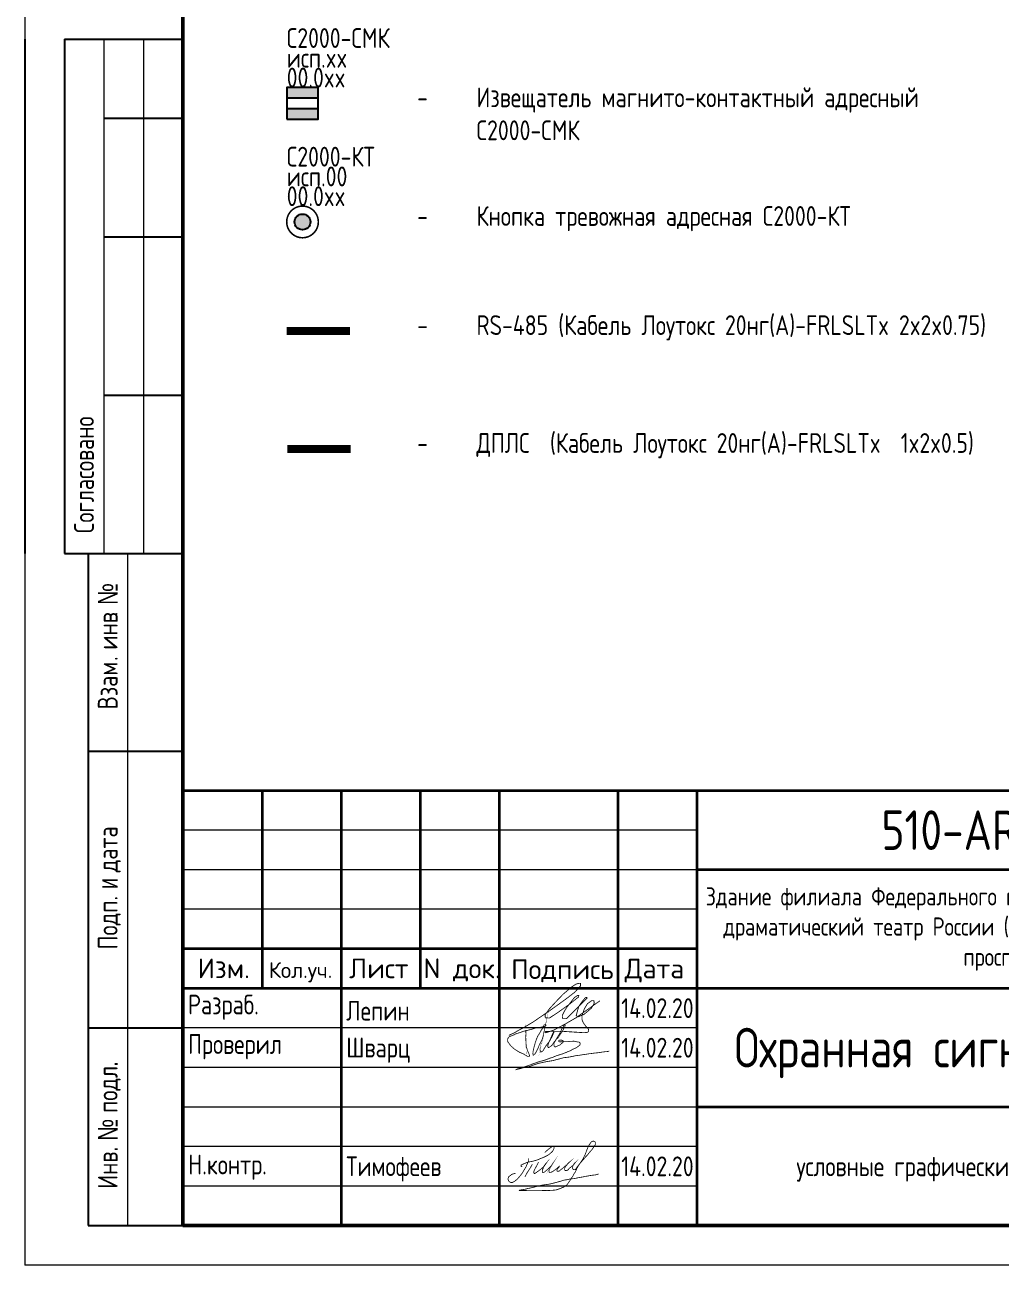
# Paper-space layout 'уго' of a CAD drawing. Header units: millimetres. Extents: x 0 to 210, y 0 to 297.
# Drawn here: x 0 to 123.5, y 0 to 156.8 of the extents above; entities that cross this region are included whole.
import ezdxf
from ezdxf.enums import TextEntityAlignment as Align

# ---------------------------------------------------------------- set-up
doc = ezdxf.new("R2010")
doc.units = ezdxf.units.MM
for name, color, linetype, lineweight in [('Обычные линии', 7, 'Continuous', 25), ('Основные надписи', 7, 'Continuous', 9), ('Тонкие линии', 7, 'Continuous', 18), ('Черная_6__С', 7, 'Continuous', 50)]:
    doc.layers.add(name, color=color, linetype=linetype, lineweight=lineweight)
doc.layers.add('Охранная сигнализация', color=5, linetype='Continuous')
doc.layers.add('Штамп', color=250, linetype='Continuous')
doc.styles.add('-ISOCPEUR-', font='ISOCPEUR.TTF', dxfattribs={"width": 0.8, "height": 2.5})
doc.styles.add('Arial Narrow_7', font='Arial Narrow.ttf', dxfattribs={"width": 0.9, "height": 2.5})

# ---------------------------------------------------------------- blocks, each defined once
blk = doc.blocks.new('*U32')
h = blk.add_hatch(color=256)
h.dxf.hatch_style = 1
h.paths.add_polyline_path([(1.216974556683681e-07, 1.300000093293123), (1.216974556683681e-07, 9.32931225605671e-08), (4.000000121697456, 9.32931225605671e-08), (4.000000121697456, 1.300000093293123)])
h.paths.add_polyline_path([(1.216974556683681e-07, 4.000000093293123), (1.216974556683681e-07, 2.700000093293122), (4.000000121697456, 2.700000093293122), (4.000000121697456, 4.000000093293123)])
for points in [[(1.216974556683681e-07, 9.32931225605671e-08), (4.000000121697456, 9.32931225605671e-08), (4.000000121697456, 4.000000093293123), (1.216974556683681e-07, 4.000000093293123)], [(1.216974556683681e-07, 2.700000093293122), (4.000000121697456, 2.700000093293122), (4.000000121697456, 4.000000093293123), (1.216974556683681e-07, 4.000000093293123)], [(1.216974556683681e-07, 9.32931225605671e-08), (4.000000121697456, 9.32931225605671e-08), (4.000000121697456, 1.300000093293123), (1.216974556683681e-07, 1.300000093293123)]]:
    blk.add_lwpolyline(points, close=True)
at = {"style": '-ISOCPEUR-', "width": 0.8, "flags": 8}
for tag, p in [('TYPE', (1.216974592210818e-07, 9.00000009329312)), ('REV', (1.21697461885617e-07, 6.500000093293113))]:
    blk.add_attdef(tag, p, '', height=2.5, dxfattribs=at)
at = {"style": '-ISOCPEUR-', "width": 0.8}
blk.add_attdef('ADDR', (1.216974556683681e-07, 4.000000093293124), '', height=2.5, dxfattribs=at)
blk = doc.blocks.new('*U37')
h = blk.add_hatch(color=256)
h.dxf.hatch_style = 1
h.paths.add_polyline_path([(2.999999755465311, 2.000001396139567, 1), (0.9999997554653106, 2.000001396139567, 1)])
at = {"const_width": 0.2}
blk.add_lwpolyline([(1.999999755465311, 1.396139566720585e-06, 0.9999999999999999), (1.999999755465311, 4.000001396139567, 0.9999999999999999), (1.999999755465311, 1.396139566720585e-06)], format="xyb", dxfattribs=at)
blk.add_circle((1.999999755465311, 2.000001396139567), 1)
at = {"style": '-ISOCPEUR-', "width": 0.8, "flags": 8}
for tag, p in [('TYPE', (1.216974538920113e-07, 9.000000093293124)), ('REV', (1.216974538920113e-07, 6.500000093293124))]:
    blk.add_attdef(tag, p, '', height=2.5, dxfattribs=at)
at = {"style": '-ISOCPEUR-', "width": 0.8}
blk.add_attdef('ADDR', (1.216974538920113e-07, 4.000000093293124), '', height=2.5, dxfattribs=at)
blk = doc.blocks.new('Лепин')
at = {"color": 172, "const_width": 0.1074520180160334}
blk.add_lwpolyline([(1.209084953480215, -0.9444765943417223), (1.94112229116727, -0.6023519215287299), (2.366174656852591, -0.3428089534412225), (3.204473345171182, 0.09959256864277982), (4.225642104651286, 0.7126800739585247), (5.162824672285617, 1.35182103696352), (6.439719295130769, 2.222639260736567), (8.489493255695676, 3.695699527625855), (9.599508494869127, 4.560974750915275), (10.2763627649155, 5.31159479729052), (10.2763627649155, 5.63859825401957), (10.06066137969496, 5.63859825401957), (9.711079257370203, 5.534551327714855), (9.197859320393379, 5.214981664371418), (8.059855647103694, 4.248835608321206), (7.098852098470735, 3.242810842475328), (6.355057459873231, 2.432735175880234), (5.804650750310597, 1.674682972437497), (5.804650750310597, 1.384838664725825), (5.871591118863686, 1.273361217673696), (6.347620801672182, 1.251064746473179), (7.515378070929147, 2.023981264048942), (8.846769673255658, 2.975263005966127), (10.03683691711577, 3.919112590815821), (10.05171371509843, 4.104909972222779), (9.895516040229932, 4.104909972222779), (9.47899354935404, 3.815065664511107), (9.099657831062002, 3.324561297577571), (8.555596915856869, 2.621057140390921), (8.207105657377614, 2.068572570133809), (7.969090815971412, 1.592932517335254), (7.969090815971412, 1.36997598691092), (8.043471324308067, 1.161882134301491), (8.489747411149285, 1.161882134301491), (8.757512366938293, 1.414567292995787), (11.12277701983894, 3.800202986696202), (11.05568254822181, 3.866724535872627), (10.86988886203259, 3.807633507443616), (10.42361277518942, 3.257675156610309), (10.04918670973617, 2.717366289732842), (9.843452469661461, 1.994254272099056), (9.72666864581137, 1.583784014641278), (9.910392838212594, 1.37740814397841), (10.72856798514676, 1.719274278522364), (11.63599695681381, 2.484758639032592), (12.00789253532228, 3.109036924220728), (11.97814242093752, 3.428608223882286), (11.68062386918318, 3.443472538017267), (11.14509047602265, 3.05701346106837), (10.75088144132851, 2.395576026862858), (10.45132616436474, 1.535172122726272), (10.45132616436474, 1.062210722749066), (10.62225789237362, 0.6483694977690105), (10.99140302145342, 0.1453636601185564), (11.28724345090017, -0.1699433944268739), (11.30039338443169, -0.3735799163759909), (11.19520436091928, -0.5509404413674431), (10.74815536297162, -0.6100606163645939), (9.939519749500198, -0.5575086224473099), (8.129851942770314, -0.4399010746402302), (7.198056283290376, -0.4399010746402302), (6.387269052415663, -0.4399010746402302), (5.859534401938592, -0.4492465405720625), (5.792656701855231, -0.5272105554593876), (5.896160639895015, -0.6163129880411745), (6.892704173037149, -0.2761224432886753), (8.409173169229236, 0.5303745954987766), (9.695767261693701, 1.277607463290489), (12.72749714527956, 3.430563624078357)], dxfattribs=at)
blk = doc.blocks.new('Тимофеев')
at = {"color": 184, "ltscale": 200, "const_width": 0.1}
for points in [[(4.965852289566783, 3.019010463333871), (4.428137984198429, 2.012430740443051), (4.370934013063334, 1.829415739378419), (4.369320777029088, 1.691904654723658), (4.43142250374035, 1.574625179028772), (4.528025592841686, 1.610499043875279), (4.679830015244761, 1.716740796534395), (5.165489039444537, 2.064157860098021), (5.536302346675029, 2.389683658903778), (5.81667406225165, 2.760421922371279), (5.961381576359372, 2.923185074770117), (5.671965943482746, 2.507234852636429), (5.463948589621168, 2.073199948235015), (5.44734519822191, 1.827349265514385), (5.491767841288265, 1.702990953051085), (5.571728840674723, 1.702990953051085), (5.749420017606781, 1.805142261363471), (5.922668748834212, 1.956149181204637), (6.228687168448914, 2.214464486153702), (6.534315581603323, 2.520030900031088), (6.683576194411899, 2.733216723107944), (6.406378345380972, 2.271314275102668), (6.278440504499258, 1.958641700856788), (6.306871068620922, 1.759668198518739), (6.406378345380972, 1.724137396668993), (6.619607273970132, 1.773880519257546), (6.861267371343956, 1.916004738638549), (7.31840331825947, 2.251526927665509), (7.669251317917542, 2.580948363661264), (7.586457480893614, 2.505069710211501), (7.534711181586999, 2.360209588729958), (7.362224323450164, 2.20500293013265), (7.282880078470725, 2.015305790514503), (7.293229459263557, 1.92218139056331), (7.341525561864501, 1.887690909542471), (7.448467752518582, 1.866996823327099), (7.624404807361088, 1.92218139056331), (7.696849263592185, 2.004958241414897), (7.850581950505102, 2.117524395845066), (8.040800497807822, 2.267826973959927), (8.278142709680424, 2.488565748891233), (8.465808982133922, 2.670675023163312), (8.642435955384599, 2.797599730201), (8.730749139679347, 2.924524437238688), (8.848170108620934, 3.015893548787972), (8.723244085086435, 2.890992812234799), (8.591377760504429, 2.759153398869785), (8.521974145357262, 2.620374802699189), (8.36234661658159, 2.453840993287486), (8.27906239933759, 2.287306677883862), (8.272122098290083, 2.127711545284001), (8.27906239933759, 2.023627851153833), (8.355406315532264, 1.968116412685958), (8.452571134873097, 1.968116412685958), (8.646900168891761, 2.00974999153641), (8.799588001281109, 2.176283800948113), (8.924514024815608, 2.301184537501285), (9.197392779022948, 2.5271739978607), (9.410108350268956, 2.718033402529727), (9.612084534258202, 2.97097455984931), (9.481779444847007, 2.854409545733688), (9.365190489693077, 2.634992929520195), (9.303467280881478, 2.538998033430289), (9.276034407709403, 2.436146431330599), (9.262318273453957, 2.285297381185046), (9.303467280881478, 2.175589073079209), (9.378907228609705, 2.079594682979405), (9.605226467129569, 2.072737976973258), (10.02883395149615, 2.666947375523705), (10.41508607269202, 3.105780607950692), (10.66088265721078, 3.386633836224973), (10.85950704926131, 3.627840844271986), (11.13365776827476, 3.915869035062519), (11.01270597352004, 3.790732497857675), (11.23137443594055, 4.028312932518929), (11.37114972878658, 4.218876331501633), (11.58716554076341, 4.464491727655513), (11.70576257570497, 4.591533824980615), (12.04037542262336, 5.078529459046877), (12.04037542262336, 5.078529459046877), (12.04037542262336, 5.078529459046877), (12.14202985124098, 5.260623553539517), (12.15473680598438, 5.400370113594363), (12.13779419966045, 5.535881515409528), (12.07849568219058, 5.624811236534697), (11.95566299566849, 5.675628075464374), (11.88789377969692, 5.69256719043824), (11.76929674475537, 5.658689466482429), (11.67187736305891, 5.612107279798693), (11.61681449716775, 5.548585978139272), (11.54057397803513, 5.45118695252404), (11.48974676372632, 5.370726535890753), (11.38385668352817, 5.247919090811592), (11.31185121131489, 5.12087699348649), (11.27796599866883, 5.023477967871258), (11.22713878436002, 4.934548246747909), (11.17631157005121, 4.832914062894815), (11.13819131048581, 4.72704573278952), (11.05771453510965, 4.523777871075254), (10.98994531913991, 4.341684282574533), (10.92641115008769, 4.163824840326015), (10.92641115008769, 4.163824840326015), (10.81628541830901, 3.888566372464084), (10.81628541830901, 3.888566372464084), (10.70192403494798, 3.676829206259754), (10.65109682063917, 3.558256413426534), (10.58332700000824, 3.443918778829357), (10.33569950142805, 3.073726481400627), (10.18389507902498, 2.813543557688718), (10.02124787230491, 2.59672470759233), (9.826071103307868, 2.260655540540938), (9.685110069884786, 1.946268663295086), (9.576678598738681, 1.718608921292798), (9.468247127590757, 1.599358604337795), (9.381502434402819, 1.415062429957288), (9.251384185298548, 1.1657209041432), (9.088736978576662, 0.9814247297645124), (8.968072002394138, 0.7562529534798159), (8.885354352677268, 0.6192792329884469), (8.774201301549283, 0.4719675772566916), (8.665633781637325, 0.3117338819693032), (8.585501058475302, 0.1980196302820332), (8.435574109042818, 0.06879872873196291), (8.31925180946996, -0.0009801836722544977), (8.15381590537686, -0.1302010852241438), (7.895321436032418, -0.2154866474911614), (7.760904650582916, -0.3111101449985654), (7.636827571349158, -0.3292008991784314), (7.380918633218926, -0.4170710717544353), (7.262010802430041, -0.4532525801123484), (7.161198062177164, -0.4868499841568337), (7.062918247617517, -0.5009347947552669), (6.814764089148184, -0.5216101592441191), (6.463212263872947, -0.5422855237311524), (6.330863419668049, -0.5546904388293115), (6.037213949192619, -0.5670958599193909), (5.888321575043619, -0.5546904388293115), (5.586400339598868, -0.5588254105286978), (5.379605005987059, -0.5464204954305387), (5.379605005987059, -0.5464204954305387), (5.379605005987059, -0.5464204954305387), (5.379605005987059, -0.5464204954305387), (3.969261217741177, -0.5257451309435055), (3.969261217741177, -0.5257451309435055), (3.969261217741177, -0.5257451309435055), (3.969261217741177, -0.5257451309435055), (3.630117039922652, -0.5464204954305387), (3.048711731517642, -0.5544946196851015), (3.048711731517642, -0.5544946196851015), (2.713702831523506, -0.5503596479857151), (2.540258794736246, -0.5719063317674227), (2.524085317435265, -0.5348104947415777), (2.569751143894564, -0.5034217484890178), (2.73851873109993, -0.4841985828234101), (2.850188162876975, -0.4676581900339443), (3.11488585129041, -0.4263074610580588), (3.363040009759743, -0.3725518169858333), (3.602923007917298, -0.3022557801223229), (3.793174206925642, -0.2733104722365169), (4.14472603219906, -0.1906090142847461), (4.14472603219906, -0.1906090142847461), (4.405288442788105, -0.1285829208218274), (4.405288442788105, -0.1285829208218274), (4.405288442788105, -0.1285829208218274), (4.703073795747287, -0.0500169405613633), (5.392856155793879, 0.1198306145261085), (5.392856155793879, 0.1198306145261085), (5.392856155793879, 0.1198306145261085), (5.392856155793879, 0.1198306145261085), (5.947067432193535, 0.1942616230871863), (6.236580415520393, 0.2356123520612527), (6.596404610427953, 0.3100433606223305), (6.799064061554191, 0.3596640329969887), (6.799064061554191, 0.3596640329969887), (7.336731203350382, 0.5002561067203715), (7.336731203350382, 0.5002561067203715), (7.696555398257942, 0.5994974514696878), (7.696555398257942, 0.5994974514696878), (7.915758379326462, 0.6615235449326065), (7.969524851642518, 0.6904688528184124), (8.307725153354795, 0.7778993178062592), (8.605510506313976, 0.8109801033851909), (8.766811132582689, 0.8564658040586437), (8.92397527170283, 0.889546083643836), (9.254847684548395, 0.9308968126197215), (9.519545977623011, 0.95570714880796), (9.734612471544779, 1.001192849483232), (10.00344664710315, 1.06321894294615), (10.18542668579971, 1.104569671922036), (10.36327023734952, 1.125245036410888), (10.46666790415543, 1.137649951507228), (10.63210441290971, 1.170730737084341), (10.76445325711461, 1.224486381158385), (11.11804218591237, 1.258207247400605), (11.42409930384451, 1.320233340865343), (11.70120524437584, 1.369854013240001), (12.04862118716369, 1.398799321125807), (12.32986240551941, 1.448419993498646), (12.39603712995336, 1.493905694173918), (12.55733715156089, 1.518716030360338)], [(2.917187645164404, 2.508816585569548), (2.861563653696749, 2.474785545850864), (2.763155046305428, 2.495655717496447), (2.765437037606489, 2.673326424498555), (3.115607212080022, 2.825653985081772), (3.581290044804291, 3.016468862398142), (4.264556575952838, 3.147491603672279), (4.819736519567186, 3.314415027402902), (5.713229836534765, 3.684425673479382), (6.124347439522126, 3.890571621220261), (6.396906932623779, 4.089965097434288), (6.722650004662455, 4.375762379609114), (6.922084193042565, 4.747963973734841), (6.938852052285029, 5.015542485595688), (6.901327988642834, 5.067972934994941), (6.841406670155948, 5.082829890333414), (6.616952811381225, 4.951179212214811), (6.173390298682307, 4.62710308226724), (5.74688769657655, 4.243328930905591)], [(2.05332030747627, 1.628766895472836), (1.599492461888758, 1.489303185292556), (1.204986110896016, 1.191291747240939), (1.099784135122491, 0.9546359624282559), (1.145743826914213, 0.7170192976291219), (1.25339407581555, 0.5620342638003422), (1.460082989057582, 0.4544060913585781), (1.662465505362661, 0.4544060913585781), (1.97249887522662, 0.6309165572793063), (2.308368208082129, 0.9064457311951628), (2.812172509695984, 1.504859928426413), (3.362540559621948, 2.400550862425916), (3.568287410744915, 2.882333254518926), (3.719889876311527, 3.212543533009921), (3.719889876311527, 3.526514484322433)], [(3.249741620757732, 1.160268833652481), (3.518598773440999, 1.68643588647592), (3.976228728541855, 2.389898199776326), (4.182161815308746, 2.77880362230735)]]:
    blk.add_lwpolyline(points, dxfattribs=at)
blk = doc.blocks.new('Шварц')
at = {"color": 174, "ltscale": 200, "const_width": 0.1}
blk.add_lwpolyline([(3.362866049395279, 4.75016421209898), (3.354825264995497, 4.557237827575818), (3.37090622913388, 4.235693684702937), (3.350805477456788, 3.93826565614313), (3.346785085256897, 3.648876332352529), (3.362866049395279, 3.391641321650468), (3.362912003645079, 3.445716247068276), (3.370952183383679, 3.284944175631836), (3.378992363122279, 3.10005649587788), (3.400011595135993, 2.831062216662986), (3.415129938673317, 2.71317959776411), (3.443787250738069, 2.548909599338231), (3.501102479532392, 2.361718135180354), (3.543816954758995, 2.199733705425615), (3.620198964609926, 2.010826926282107), (3.692561186920329, 1.866132264387716), (3.732762690274512, 1.769668819128356), (3.793064340646424, 1.60085854891463), (3.829245451800716, 1.524491612586871), (3.817184879862225, 1.428028673319432), (3.748843049751713, 1.407932164391468), (3.555877526699305, 1.411951263779201), (3.4099582715819, 1.501223541907393), (3.254368670178565, 1.5847811393744), (3.16190569619107, 1.661148075703977), (2.972960565336734, 1.749572310198573), (2.864417231872039, 1.789765328058138), (2.570948555091718, 1.910344381635014), (2.422204322932203, 2.006807320900634), (2.317681381665579, 2.063077748300429), (2.197077476262393, 2.135425079248535), (2.047286575595763, 2.240619933174685), (1.930703062390648, 2.308948164733238), (1.785979222431024, 2.433546317699665), (1.665375317027838, 2.562163570053826), (1.556831983561324, 2.634510901001931), (1.476430186173502, 2.706858737941957), (1.424168110879009, 2.763128659348013), (1.383967212186008, 2.831456890908385), (1.303564810137004, 2.923900730784453), (1.243263159765092, 3.032421474208832), (1.130700038759869, 3.169077937327756), (1.102447245025587, 3.214149736037371), (1.082458355665267, 3.257502171822352), (1.054317424249575, 3.458467261118358), (1.050297636710866, 3.534834197446116), (1.106578894882887, 3.703644467659842), (1.158840365516198, 3.78001140398942), (1.275423878719494, 3.884513048026065), (1.387451874577209, 3.939970851275802), (1.528691656806814, 3.989014692060891), (1.682246573330531, 4.046483815980764), (1.79461922606356, 4.097552133244108), (1.882461983959047, 4.133709353957101), (2.006229476667841, 4.205524380666475), (2.128817275411393, 4.259510251382608), (2.22819213137268, 4.294481425391723), (2.360856004053176, 4.326635738482082), (2.49351987673549, 4.374867461110853), (2.622163357217914, 4.415060478968599), (2.698545367067027, 4.435156987898381), (2.889130339047597, 4.50858916702623), (3.074055682361404, 4.576916892592862), (3.315262888510233, 4.621129515832081), (3.544409522718752, 4.681419042621428), (3.721294686293959, 4.733669864639751), (3.805717480542853, 4.753766373567714), (4.0388839022919, 4.801997590204564), (4.203709098589798, 4.866306722375384), (4.392654229444133, 4.910518839622682), (4.497177170708937, 4.962769661641005), (4.641901615329743, 4.98688577595226), (4.762504916073567, 5.00296267950057), (4.871048249538262, 5.0190400890408), (4.963511223527576, 5.03511699258911), (5.174559743894179, 5.07249972743034), (5.398436151238684, 5.121692836039301), (5.524207491105017, 5.144155366464702), (5.672951723266351, 5.160232776004932), (5.793555628669537, 5.208464498635522), (5.845817099302849, 5.236599206342589), (5.89807856993616, 5.288850534352832), (5.906118749674761, 5.353159160529913), (5.853857279041449, 5.401390883158683), (5.821695955425866, 5.425506491478018), (5.676972115466242, 5.377274768849247), (5.62069025263304, 5.272773124812602), (5.572449174199619, 5.168271480775957), (5.496066559689325, 5.023576818881565), (5.439785301517304, 4.890939961144113), (5.415664157640322, 4.850746943286367), (5.34732232752981, 4.782418711727814), (5.259570268811558, 4.619697556714755), (5.154356804475583, 4.432739861147866), (5.10209533384409, 4.32823821711122), (5.041793683472179, 4.227755672464127), (4.929229957805774, 4.066983601029506), (4.844807768218061, 3.926308038522848), (4.804606264862059, 3.825825493875755), (4.768425153707767, 3.713285145068085), (4.712143895535746, 3.604764401643706), (4.663902212441144, 3.480166248677278), (4.639781673225343, 3.363606294489955), (4.582460397821023, 3.236696767231706), (4.514118567710511, 3.027692973166495), (4.485977636293001, 2.874960112493), (4.457836704877309, 2.790554471394216), (4.405575234243997, 2.617724595799018), (4.377434302828306, 2.481068638673833), (4.345273583872086, 2.384605699408212), (4.329193224394885, 2.288142254148852), (4.284971933501993, 2.071100261306356), (4.252810609884591, 1.862096467241145), (4.248790822345882, 1.713382705957201), (4.272911361561682, 1.564668438681338), (4.328204603363019, 1.546434488589739), (4.381454695028197, 1.60084235715135), (4.417635806182489, 1.641035375010915), (4.500156336354166, 1.708619797415167), (4.561799125226798, 1.802687873605691), (4.626686526003368, 1.89026760641741), (4.695023518824428, 2.002772029747803), (4.743484089266758, 2.101109165682146), (4.805126878141209, 2.256807143114429), (4.853792428724091, 2.331412213136218), (4.896029826278436, 2.424798211274037), (4.943419541766389, 2.518631000895994), (4.988092514563732, 2.647038772305905), (5.040753666238061, 2.798593176163422), (5.093015136871372, 2.903094820200067), (5.141256819965975, 3.00357736484716), (5.197538682797358, 3.10004081010652), (5.27392069264647, 3.228658062460681), (5.285981264586781, 3.284928489860476), (5.322161771079891, 3.345218016649824), (5.374423846374384, 3.43364225114442), (5.434725496746296, 3.614510831510643), (5.462866428161988, 3.702935571997159), (5.486986967377788, 3.799398511264599), (5.5312082582725, 3.94409317315899), (5.551309009949591, 4.016440504107095), (5.595865887800073, 4.090003229330478), (5.611946247277274, 4.210582282907353), (5.615966639477165, 4.307045222172974), (5.628026606756293, 4.367334748960502), (5.599885675338783, 4.246755695383627), (5.595865887800073, 4.146273656730273), (5.583805315861582, 4.090003229330478), (5.567724956384382, 4.009617193611348), (5.563705168845672, 3.957366371594844), (5.535564237428162, 3.876980335875714), (5.499383126273869, 3.680034851963001), (5.491342946535269, 3.571513602544883), (5.455161835379158, 3.475050663279262), (5.427020903963466, 3.390645528172399), (5.402900364745847, 3.306239887073616), (5.382799613068755, 3.217815652577201), (5.358679073852954, 3.077140090070543), (5.346618501914463, 3.02488926805222), (5.294357031281152, 2.892252410316587), (5.270236492065351, 2.771673356739711), (5.254156132586331, 2.687268221632849), (5.24209556064784, 2.64305610438555), (5.213954629232148, 2.534534854967433), (5.177773518076037, 2.397878897842247), (5.174415229871784, 2.280048902175849), (5.169733338337437, 2.192894203166588), (5.165713550798728, 2.012026128794105), (5.169733338337437, 1.97183311093454), (5.213954629232148, 1.951736602006577), (5.346618501914463, 1.975852210324092), (5.427020903963466, 2.040161342493093), (5.499383126273869, 2.08437345974221), (5.539584024966871, 2.136624281760533), (5.624006819215765, 2.253183729955936), (5.652147750633276, 2.329550666283694), (5.680288077387786, 2.385820587691569), (5.736569940220988, 2.474245328179904), (5.7968715905929, 2.554631363897215), (5.833052701747192, 2.62697869484532), (5.861193633164703, 2.675210417474091), (5.965716574429507, 2.803827669828252), (6.017978045062819, 2.884213705547381), (6.102400839311713, 3.032927972823245), (6.202903388378445, 3.133410517470338), (6.299386149904649, 3.241931260896536), (6.333557367289586, 3.280114729059505), (6.399889303630744, 3.398683726949685), (6.428546615697314, 3.448772442498239), (6.489244319143154, 3.568674983940809), (6.513364858358955, 3.620925805959132), (6.585727080669358, 3.737485254154535), (6.68622962973609, 3.914334229139286), (6.714370561151782, 3.974623755926814), (6.754572064507784, 4.083145005344932), (6.793966949845753, 4.175117766091944), (6.838994254095496, 4.28812919402867), (6.914731695125056, 4.432914428602317), (6.898412494479317, 4.465547410711451), (6.851085663754247, 4.449230666660014), (6.790702988784005, 4.352965064516184), (6.741744177528062, 4.233855919503412), (6.68622962973609, 4.11128021904392), (6.642008338841379, 4.002758969625802), (6.589746868208067, 3.874141211279721), (6.545525577315175, 3.79375568155433), (6.473163355004772, 3.620925805959132), (6.416882096832751, 3.492308047611232), (6.380700985678459, 3.407902912506188), (6.356580446460839, 3.359671189875598), (6.31372448051593, 3.290815714006612), (6.284371203429373, 3.196731952044729), (6.264514734869636, 3.153574323418297), (6.24774264300072, 3.108450407468126), (6.199501564567299, 2.967774844961468), (6.143219701734097, 2.8110223789065), (6.135179521995497, 2.674366421783134), (6.151259881472697, 2.573883877134222), (6.167340240949898, 2.549768268816706), (6.219601711583209, 2.509575250957141), (6.271863182216521, 2.525652154505451), (6.352265584265524, 2.565845172365016), (6.400507267360126, 2.602019090835029), (6.582858568022175, 2.731309819368335), (6.667280757609888, 2.819734053862931), (6.719542228243199, 2.884042680040011), (6.739642979920291, 2.912177893740818), (6.820045381969294, 3.044814751476451), (6.932608502974517, 3.205586822912892), (7.025071476962012, 3.326165876489767), (7.183262935431458, 3.527639488367868), (7.326580333480933, 3.655748218138115), (7.439143454486157, 3.76024986217476), (7.479344353179158, 3.82455899434558), (7.584468932321442, 3.978457156023296), (7.652810762431955, 4.099036209600172), (7.729192772281067, 4.251769576265588), (7.824851380616792, 4.354084320193806), (7.881540785086372, 4.434895895707314), (7.934218867273785, 4.488908078037866), (7.973000021512462, 4.550672573317797), (8.029555191199734, 4.677896827985251), (8.07894331189459, 4.76623959766971), (8.137371117263001, 4.895354240770985), (8.189181510654862, 4.98725717453658), (8.259848263010326, 5.107880249470554), (8.283968802226127, 5.160131071488877), (8.316130125843529, 5.256594010754498), (8.34829084479793, 5.37315396494364), (8.312857699525239, 5.418364911624167), (8.243767903531307, 5.393250473871603), (8.175810637934092, 5.316436240065968), (8.125672132711088, 5.237901125356302), (8.068847888798018, 5.120933847107381), (8.003667227348387, 5.02736012570881), (7.954319618950876, 4.939069473264908), (7.906077935858093, 4.874760847087828), (7.873917216901873, 4.786336106599492), (7.789494422652979, 4.593409722074512), (7.745273131760086, 4.504985487579916), (7.697032053326666, 4.404502942931003), (7.628690223216154, 4.27186608519537), (7.596528899598752, 4.20755745901829), (7.516126497549749, 4.111094013760749), (7.439744487700636, 3.978457156023296), (7.387483017069144, 3.87395551198847), (7.31426459452382, 3.752866923842021), (7.282960075802521, 3.685048732844962), (7.202557673753518, 3.580546582816396), (7.170302022991791, 3.513684717873048), (7.146275810920315, 3.463987134620993), (7.110094699766023, 3.39565890306244), (7.053813441594002, 3.307234668566025), (6.977158124890821, 3.197281460030581), (6.936956621534819, 3.112876324923718), (6.924896654257509, 3.072683307065972), (6.916855869857727, 2.988278171959109), (6.916855869857727, 2.919949940398737), (6.916855869857727, 2.799370886821862), (6.936956621534819, 2.718984851104551), (6.977158124890821, 2.658695324317023), (7.001278664106621, 2.62252191183893), (7.037459775260913, 2.602425402909148), (7.113841785111845, 2.602425402909148), (7.158094518386179, 2.62099077816697), (7.238207892390392, 2.652248472332076), (7.317343529264008, 2.686435863772431), (7.367170029315503, 2.709879007896461), (7.431431001107967, 2.747120064805358), (7.479672684202569, 2.775255278504346), (7.556054694051682, 2.795351787434129), (7.631653063007661, 2.824454965017367), (7.712839105949797, 2.867699118382234), (7.765008063422329, 2.915400560743592), (7.841483191093403, 2.988278171959109), (8.030428926607101, 3.132972833853501), (8.10566147555005, 3.233485738057652), (8.110830723994923, 3.305802709448699), (8.033713446149022, 3.39991936093088), (7.889724269525004, 3.454516470732642), (7.7771611485216, 3.458536076114115), (7.664598027516377, 3.454516470732642), (7.586509663811057, 3.43518046871236), (7.52584763537493, 3.397098452067667), (7.499773435879661, 3.317860513607457), (7.570991639232716, 3.25464280752044), (7.70360109240869, 3.233485738057652), (7.831977917310041, 3.239127555782261), (7.956122718596134, 3.246180080934437), (8.078670005040522, 3.249532282048904), (8.142992047612324, 3.253551887430376), (8.187213338507036, 3.257570986819928), (8.29173627977184, 3.257570986819928), (8.434360131446056, 3.252220114851525), (8.53758426049285, 3.252933058455028), (8.674487412722783, 3.268964422666841), (8.784120345638485, 3.27381840988005), (8.896683466641889, 3.301953623580857), (9.097689774095898, 3.314011427739615), (9.19819232316263, 3.314011427739615), (9.250453793794122, 3.314011427739615), (9.310756048827216, 3.318030527129167), (9.44341992150953, 3.330088837279845), (9.511761751620043, 3.309992328350063), (9.624324872625266, 3.27381840988005), (9.773069104784781, 3.253721900950268), (9.819669132769604, 3.243564099084551), (9.857491899033676, 3.233625392022304), (10.07859835350359, 3.205490178321497), (10.11879925219841, 3.17735547061443), (10.1670409352912, 3.153239356303175), (10.20724183398602, 3.113046338445429), (10.22734258566311, 3.024622103949014), (10.22734258566311, 2.968351676549219), (10.19116147450882, 2.835714818813585), (10.09467871298079, 2.76336748786548), (10.0424172423493, 2.71513576523671), (9.917793549405587, 2.618672825971089), (9.861511686572385, 2.578479808111524), (9.676586343256758, 2.461920359916121), (9.611247260577557, 2.420069710231701), (9.542904825805863, 2.391934496530894), (9.46250242375686, 2.371837987601111), (9.233355789548341, 2.271355442954018), (9.080591769850116, 2.158815094148167), (8.93988711276802, 2.086467763200062), (8.783102700868085, 2.046274745340497), (8.67857975960328, 2.010100826870485), (8.477574056810454, 1.901580083446106), (8.316769252712447, 1.845309656046311), (8.204206131707224, 1.801097538799013), (8.015260396193526, 1.724730602469435), (7.617268778146581, 1.600132449504827), (7.396162323676663, 1.535823823325927), (7.191136228683945, 1.467495591767374), (7.002191097829609, 1.383090456660511), (6.789124823098291, 1.290646616784443), (6.498141303777857, 1.201488692988505), (6.29713560098503, 1.1291413620404), (6.252914310090318, 1.105025247729145), (5.983566777186979, 1.012581407853077), (5.895124195399376, 0.9764079953749842), (5.559772452517109, 0.8628678051484258), (5.354746357524391, 0.8226747872906799), (5.000976030372158, 0.7141535378725621), (4.699467173853236, 0.6217096979946746), (4.506501650799009, 0.5413241682711032), (4.293435376067691, 0.4729959367107313), (4.012027271225861, 0.3644746872944324), (3.935644656715567, 0.3242816694348676), (3.620376734997308, 0.2187503304141956), (3.342269475547482, 0.1233818531875386), (3.132226506727648, 0.05119441590818496), (2.882800745791656, -0.01880561526900237), (2.497721667289852, -0.1303683863332026), (2.249516717281267, -0.1912180469532814), (2.181174887170755, -0.2394497695820519), (2.116852844600771, -0.2716040826705921), (2.11283245240088, -0.2796427874397978), (2.265597076760287, -0.2354306701924997), (2.643487943128321, -0.155044634475189), (2.731930524915924, -0.1188707160051763), (3.144539222378853, -0.01721325649100436), (3.357688335692046, 0.03001558876371746), (3.92992577125483, 0.1504220988556426), (4.250567316899151, 0.2862785876388898), (4.424172798223708, 0.3431668320301924), (4.814351589134503, 0.4719657357347842), (4.930935102339618, 0.512158753594349), (5.959672381253085, 0.7341392344171709), (6.044094570840798, 0.7502166439592202), (6.237060698556206, 0.7743322522767357), (6.779776156562775, 0.8667760921546233), (7.069224441143206, 0.947162127871934), (7.366713510123418, 1.023528558207772), (7.624282243198877, 1.083700188715966), (7.865107303479135, 1.159895087554332), (8.173234176635788, 1.241147888631758), (8.2415760067463, 1.249186593402783), (8.426501350061926, 1.257225298171988), (8.627507657515935, 1.289379611260529), (8.880774830940254, 1.317514824961336), (9.150122363843593, 1.381823451138416), (9.431531073346605, 1.426035568385714), (9.62047620420094, 1.482305995785509), (9.86972359008655, 1.51446030887405), (10.19535298582309, 1.550634227344062), (10.4446003717087, 1.59484634459136), (10.63354610722422, 1.622981558292167), (11.16613530441214, 1.695760500944971), (11.43950322951537, 1.743992223573741), (11.60030803361337, 1.756050027734318), (12.09880220072523, 1.824378259292871), (12.30784868791784, 1.844474768222653), (12.69377973402629, 1.884667280088479), (13.06587552762471, 1.953482782541187), (13.41964585477695, 1.993675800400752), (13.72115471129587, 2.017791408718267), (13.92618080628858, 2.082100540887268)], dxfattribs=at)
blk = doc.blocks.new('Рамка 2')
at = {"layer": 'Штамп', "color": 7, "linetype": 'Continuous', "lineweight": 35}
for p, q in [((-174.9999943350756, 55.00000483735639), (-174.9999943350756, 29.9999945988576)), ((-164.9999934192607, 55.00000483735639), (-164.9999934192607, 7.749337228801778e-06)), ((-154.9999925034458, 55.00000483735639), (-154.9999925034458, 29.9999945988576)), ((-145.0000074855553, 55.00000483735639), (-145.0000074855553, 7.749337228801778e-06)), ((-129.9999981628719, 55.00000483735639), (-129.9999981628719, 7.749337228801778e-06)), ((-119.999997247057, 55.00000483735639), (-119.999997247057, 7.749337228801778e-06)), ((-119.9999999999988, 44.99999999999068), (-119.9999999999988, 44.99999999999068)), ((-2.155203844722564e-06, 45.00000392154149), (-119.999997247057, 45.00000392154149)), ((-119.999997247057, 35.00000300572661), (-184.9999952508905, 35.00000300572661)), ((-2.155203844722564e-06, 29.9999945988576), (-184.9999952508905, 29.9999945988576)), ((-2.155203844722564e-06, 15.00000117409742), (-119.999997247057, 15.00000117409742))]:
    blk.add_line(p, q, dxfattribs=at)
at = {"layer": 'Штамп', "color": 7, "linetype": 'Continuous', "lineweight": 15}
for p, q in [((-119.999997247057, 49.99999643048679), (-184.9999952508905, 49.99999643048679)), ((-119.999997247057, 45.00000392154149), (-184.9999952508905, 45.00000392154149)), ((-119.999997247057, 39.99999551467189), (-184.9999952508905, 39.99999551467189)), ((-119.999997247057, 25.00000208991231), (-184.9999952508905, 25.00000208991231)), ((-119.999997247057, 19.9999936830427), (-184.9999952508905, 19.9999936830427)), ((-119.999997247057, 15.00000117409742), (-184.9999952508905, 15.00000117409742)), ((-119.999997247057, 9.999992767227809), (-184.9999952508905, 9.999992767227809)), ((-119.999997247057, 5.000000258282526), (-184.9999952508905, 5.000000258282526))]:
    blk.add_line(p, q, dxfattribs=at)
at = {"layer": 'Штамп', "color": 7, "linetype": 'Continuous', "lineweight": 35, "flags": 128}
blk.add_lwpolyline([(-185, 55), (1.234070623468142e-10, 55), (1.234070623468142e-10, -3.142019977531163e-11), (-185, -3.142019977531163e-11)], close=True, dxfattribs=at)
at = {"layer": 'Defpoints', "color": 172}
blk.add_blockref('Лепин', (-145.0000074855553, 25.00000208991231), dxfattribs=at)
at = {"layer": 'Defpoints'}
for name, p in [('Шварц', (-145.0000074855553, 19.9999936830427)), ('Тимофеев', (-145.0000074855553, 5.000000258282526))]:
    blk.add_blockref(name, p, dxfattribs=at)
at = {"style": '-ISOCPEUR-', "width": 0.8, "flags": 8}
for tag, height, p in [('PROJECTNUMBER', 5, (-59.99998808587957, 50.00000099283351)), ('DATE', 2.5, (-124.9999977049645, 27.49999834438496)), ('DATE', 2.5, (-124.999997896992, 22.49998994527562)), ('SYSTEM', 5, (-85.00000199066764, 22.49999788647751)), ('PHASE', 5, (-42.50000207293604, 20.00000163200487)), ('LIST', 5, (-27.50000069921371, 20.00000163200487)), ('DATE', 2.5, (-124.999997896992, 7.499996520515445)), ('LAYOUTDESC', 2.5, (-85.00000199066764, 7.500004461717324))]:
    blk.add_attdef(tag, text='', height=height, dxfattribs=at).set_placement(p, align=Align.MIDDLE_CENTER)
at = {"style": '-ISOCPEUR-', "width": 0.8}
blk.add_attdef('LISTS', text='', height=5, dxfattribs=at).set_placement((-10.00000307101874, 20.00000163200487), align=Align.MIDDLE_CENTER)
at = {"layer": 'Штамп', "color": 7, "linetype": 'Continuous', "lineweight": 20, "style": '-ISOCPEUR-'}
for s, height, p in [('Изм.', 2.5, (-183.1480603827171, 31.28117136237908)), ('Кол.уч.', 2, (-174.1423990420412, 31.31352420222956)), ('Лист', 2.5, (-163.9931235836031, 31.27617366390069)), ('N док.', 2.5, (-154.5943611240652, 31.27617366390069)), ('Подпись', 2.5, (-143.4973457654217, 31.16813869881908)), ('Дата', 2.5, (-129.1413949795673, 31.25433763791108))]:
    blk.add_text(s, height=height, dxfattribs=at).set_placement(p)
at = {"layer": 'Штамп', "color": 9, "ltscale": 14.28571428571429, "insert": (-59.99999970113042, 37.50000196077075), "char_height": 2.5, "width": 119.9999950918532, "attachment_point": 5, "style": '-ISOCPEUR-'}
blk.add_mtext('{\\H0.91667x;\\C256;Здание филиала Федерального государственного бюджетного учреждения культуры «Национальный драматический театр России (Александринский театр)» по адресу: г. Москва, ЮАО, пересечение проспекта Андропова с Нагатинской улицей.}', dxfattribs=at)
at = {"layer": 'Штамп', "color": 7, "linetype": 'Continuous', "lineweight": 20, "char_height": 2.5, "width": 19, "attachment_point": 4, "style": '-ISOCPEUR-'}
for s, insert in [('Разраб.', (-184.3638953628511, 27.61535348033522)), ('Лепин', (-164.3585623476659, 27.17460404185888)), ('Проверил', (-184.3638953628511, 22.6153450734656)), ('Шварц', (-164.3585623476659, 22.17459563498927)), ('Н.контр.', (-184.3320866930144, 7.38901636735001)), ('Тимофеев', (-164.3585623476659, 7.174618108153439))]:
    blk.add_mtext(s, dxfattribs=dict(at, insert=insert))
blk = doc.blocks.new('Рамка А4p')
at = {"layer": 'Обычные линии'}
for p, q in [((-6.821210263296962e-13, 155.0000000000007), (-6.821210263296962e-13, 90.00000000000072)), ((4.999999999999091, 155.0000000000007), (4.999999999999091, 90.0000000000007)), ((4.999999999999091, 155.0000000000007), (19.99999999999909, 155.0000000000007)), ((9.999999999999432, 145.0000000000007), (19.99999999999886, 145.0000000000007)), ((9.999999999999432, 130.0000000000007), (19.99999999999898, 130.0000000000007)), ((9.999999999999432, 110.0000000000007), (19.99999999999898, 110.0000000000007)), ((4.999999999999091, 90.0000000000007), (19.99999999999898, 90.00000000000065)), ((7.999999999999091, 90.0000000000007), (7.999999999999091, 5.000000000000199)), ((7.999999999999091, 65.00000000000075), (19.99999999999898, 65.00000000000072)), ((7.999999999999091, 30.00000000000016), (19.99999999999898, 30.00000000000013)), ((7.999999999999091, 5.000000000000199), (19.99999999999898, 5.000000000000142))]:
    blk.add_line(p, q, dxfattribs=at)
at = {"layer": 'Тонкие линии', "lineweight": 9}
for p, q in [((0, 297), (0, 2.842170943040401e-14)), ((9.999999999999432, 155.0000000000007), (9.999999999999432, 90.0000000000007)), ((14.99999999999955, 155.0000000000007), (14.99999999999955, 90.00000000000068)), ((12.99999999999898, 90.00000000000068), (12.99999999999898, 5.000000000000171)), ((209.9999999999992, -2.842170943040401e-14), (0, -2.842170943040401e-14))]:
    blk.add_line(p, q, dxfattribs=at)
at = {"layer": 'Черная_6__С'}
for p, q in [((20.00000000001262, 291.9999999999997), (20.00000000001262, 4.999999999999943)), ((20.00000000001262, 4.999999999999943), (204.9999999999993, 4.999999999999943))]:
    blk.add_line(p, q, dxfattribs=at)
at = {"layer": 'Основные надписи', "char_height": 2.5, "attachment_point": 1, "rotation": 90}
for s, insert, width, style in [('Согласовано', (6.24, 92.54), 18.831639375, '-ISOCPEUR-'), ('\\fArial Narrow|b0|i0|c204|p34|;\\W.9;№', (9.235487172012654, 83.47261774283992), 3.391138124999999, '-ISOCPEUR-'), ('инв', (9.235487172012654, 77.8171489928399), 5.122783125, '-ISOCPEUR-'), ('. ', (9.235487172012654, 82.04386774283992), 1.731645000000001, '-ISOCPEUR-'), ('Взам', (9.235487172012654, 70.2566802428399), 7.431643125000002, '-ISOCPEUR-'), ('. ', (9.235487172012654, 76.38839899283991), 1.731644999999999, '-ISOCPEUR-'), ('дата', (9.235487172012654, 49.67570283235216), 6.710124375000002, '-ISOCPEUR-'), ('\\fArial Narrow|b0|i0|c204|p34|;\\W.9;и', (9.235487172012654, 47.53257783235215), 1.731644999999999, '-ISOCPEUR-'), ('Подп', (9.235487172012654, 39.91257783235216), 7.503795000000002, '-ISOCPEUR-'), ('. ', (9.235487172012654, 46.10382783235217), 1.731644999999999, '-ISOCPEUR-'), ('\\fArial Narrow|b0|i0|c204|p34|;\\W.9;.', (9.235487172012654, 25.08546485751774), 0.8658225000000016, 'Arial Narrow_7'), ('подл', (9.235487172012654, 19.25140235751772), 7.070883750000001, '-ISOCPEUR-'), ('\\fArial Narrow|b0|i0|c204|p34|;\\W.9;№', (9.235487172012654, 15.73905860751773), 3.391138124999999, '-ISOCPEUR-'), ('Инв', (9.235487172012654, 9.666871107517721), 5.627846250000001, '-ISOCPEUR-'), ('. ', (9.235487172012654, 14.31030860751773), 1.731645000000001, 'Arial Narrow_7')]:
    blk.add_mtext(s, dxfattribs=dict(at, insert=insert, width=width, style=style))

psp = doc.layouts.new('уго')

# ---------------------------------------------------------------- linework, layer by layer
at = {"const_width": 1}
psp.add_lwpolyline([(33.11807052607281, 118.1012028180614), (41.11807052607281, 118.1012028180614)], dxfattribs=at)
at = {"layer": 'Охранная сигнализация', "const_width": 1}
psp.add_lwpolyline([(33.21807064728864, 103.2012027863581), (41.21807064728864, 103.2012027863581)], dxfattribs=at)

# ---------------------------------------------------------------- block references
psp.add_blockref('Рамка А4p', (0, 0))
ref = psp.add_blockref('Рамка 2', (205, 5.000000704449103))
ref.add_attrib('PROJECTNUMBER', '510-AR/2-ИOC5.7.2-СБ/ОС.УГО', dxfattribs={"height": 5, "style": '-ISOCPEUR-', "width": 0.8}).set_placement((145.0000119141204, 55.00000169728261), align=Align.MIDDLE_CENTER)
ref.add_attrib('SYSTEM', 'Охранная сигнализация', dxfattribs={"height": 5, "style": '-ISOCPEUR-', "width": 0.8}).set_placement((119.9999980093323, 27.49999859092661), align=Align.MIDDLE_CENTER)
ref.add_attrib('DATE', '14.02.20', dxfattribs={"height": 2.5, "style": '-ISOCPEUR-', "width": 0.8}).set_placement((80.00000229503553, 32.49999904883406), align=Align.MIDDLE_CENTER)
ref.add_attrib('DATE', '14.02.20', dxfattribs={"height": 2.5, "style": '-ISOCPEUR-', "width": 0.8}).set_placement((80.00000210300794, 27.49999064972473), align=Align.MIDDLE_CENTER)
ref.add_attrib('DATE', '14.02.20', dxfattribs={"height": 2.5, "style": '-ISOCPEUR-', "width": 0.8}).set_placement((80.00000210300794, 12.49999722496455), align=Align.MIDDLE_CENTER)
ref.add_attrib('LAYOUTDESC', 'условные графические обозначения', dxfattribs={"height": 2.5, "style": '-ISOCPEUR-', "width": 0.8}).set_placement((119.9999980093323, 12.50000516616643), align=Align.MIDDLE_CENTER)
at = {"layer": 'Охранная сигнализация'}
ref = psp.add_blockref('*U32', (33.11807040437532, 144.9012028814682), dxfattribs=at)
ref.add_attrib('ADDR', '00.0xx', (33.1180705260725, 148.9012029747613), dxfattribs={"layer": '0', "height": 2.5, "style": '-ISOCPEUR-', "width": 0.8})
ref.add_attrib('TYPE', 'С2000-СМК', (33.1180705260725, 153.9012029747613), dxfattribs={"layer": '0', "height": 2.5, "style": '-ISOCPEUR-', "width": 0.8})
ref.add_attrib('REV', 'исп.xx', (33.1180705260725, 151.4012029747613), dxfattribs={"layer": '0', "height": 2.5, "style": '-ISOCPEUR-', "width": 0.8})
ref = psp.add_blockref('*U37', (33.11807052607278, 129.9012029747613), dxfattribs=at)
ref.add_attrib('ADDR', '00.0xx', (33.11807064777022, 133.9012030680544), dxfattribs={"layer": '0', "height": 2.5, "style": '-ISOCPEUR-', "width": 0.8})
ref.add_attrib('TYPE', 'С2000-КТ', (33.11807064777022, 138.9012030680544), dxfattribs={"layer": '0', "height": 2.5, "style": '-ISOCPEUR-', "width": 0.8})
ref.add_attrib('REV', 'исп.00', (33.11807064777022, 136.4012030680544), dxfattribs={"layer": '0', "height": 2.5, "style": '-ISOCPEUR-', "width": 0.8})

# ---------------------------------------------------------------- texts
at = {"char_height": 2.5, "attachment_point": 1, "style": '-ISOCPEUR-'}
for s, width, insert in [('\\pi-7.5,l10,t10;-^IИзвещатель магнито-контактный адресный С2000-СМК', 71.59259157943416, (47.11807068658797, 148.9012029747613)), ('\\pi-7.5,l10,t10;-^IКнопка тревожная адресная С2000-КТ', 71.59259157943416, (47.11807068658797, 133.9012043709009)), ('\\pi-7.5,l10,t10;-^IRS-485 (Кабель Лоутокс 20нг(А)-FRLSLTx 2x2x0.75)', 99.2750591214699, (47.11807068658797, 120.1012028180614)), ('\\pi-7.5,l10,t10;-^IДПЛС  (Кабель Лоутокс 20нг(А)-FRLSLTx  1x2x0.5)', 99.2750591214699, (47.11807068658797, 105.2012027863581))]:
    psp.add_mtext_dynamic_manual_height_columns(s, width=width, gutter_width=12.5, heights=[0], dxfattribs=dict(at, insert=insert))

doc.saveas('drawing.dxf')
